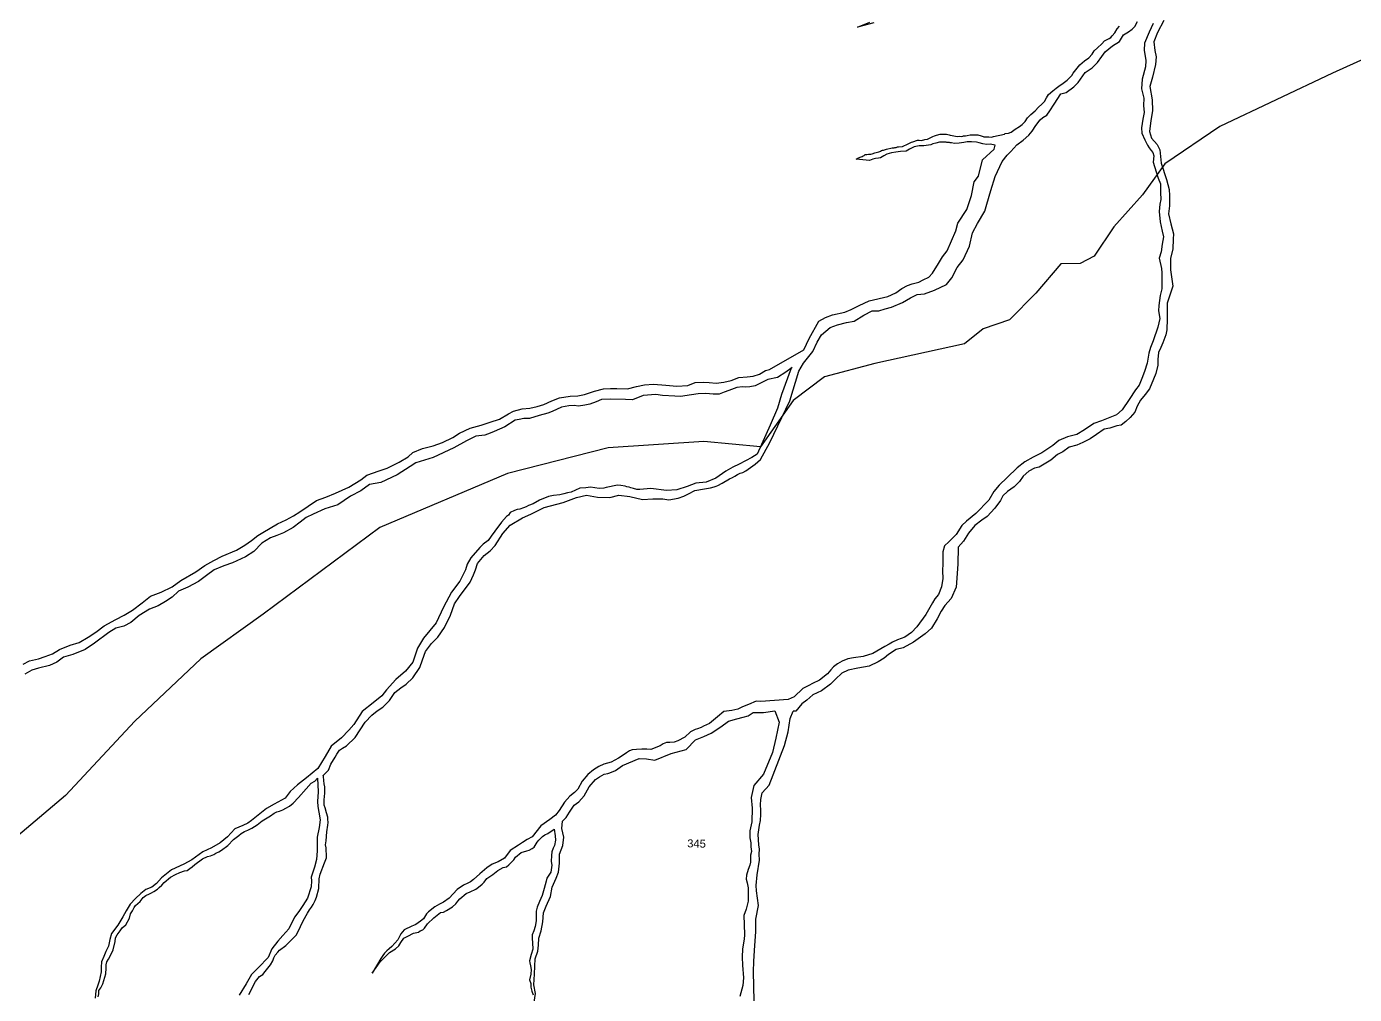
# Model space of a CAD drawing. Header units: inches. Extents: x 304037 to 460575, y 1453943 to 1639883.
# Drawn here: x 332919 to 335053, y 1595859 to 1597415 of the extents above; entities that cross this region are included whole.
import ezdxf

# ---------------------------------------------------------------- set-up
doc = ezdxf.new("R2010")
doc.units = ezdxf.units.IN
doc.header["$MEASUREMENT"] = 0
doc.linetypes.add('ACAD_ISO02W100', pattern=[15, 12, -3])
for name, color, linetype in [('CARTTRACK', 30, 'ACAD_ISO02W100'), ('NALA', 4, 'Continuous'), ('SURVEY_BND', 7, 'Continuous'), ('SURVEY_NO', 7, 'Continuous')]:
    doc.layers.add(name, color=color, linetype=linetype)
doc.styles.get("Standard").update_dxf_attribs({"font": 'arial.ttf'})

# ---------------------------------------------------------------- blocks, each defined once
blk = doc.blocks.new('CHEPINAPI')
at = {"layer": 'CARTTRACK', "linetype": 'ByBlock'}
blk.add_lwpolyline([(17.26, -21.9), (6.8, -26.87), (-11.08, -35.77), (-19.76, -41.94), (-23.24, -46.96), (-27.7, -52.22), (-30.78, -56.99), (-32.96, -58.2), (-36.07, -58.33), (-39.96, -63.1), (-44.09, -67.47), (-48.3, -69.01), (-51.22, -71.44), (-65.56, -74.92), (-73.54, -77.23), (-78.48, -81.11), (-83.59, -88.62), (-92.66, -87.99), (-107.97, -89.28), (-124.04, -93.77), (-144.29, -102.83), (-162.71, -117.09), (-172.52, -124.49), (-182.89, -134.69), (-193.77, -146.85), (-205.44, -157.05)], dxfattribs=at)
at = {"layer": 'NALA'}
for points in [[(-200.99, -125.91), (-199.96, -125.35), (-198.56, -125.02), (-197.49, -124.6), (-196.34, -124.15), (-195.19, -123.44), (-193.51, -122.7), (-192.08, -122.24), (-190.67, -121.37), (-189.45, -120.56), (-188.14, -119.53), (-186.3, -118.43), (-184.98, -117.72), (-183.64, -116.93), (-182.15, -115.69), (-180.8, -114.59), (-179.14, -113.95), (-177.39, -113.05), (-176, -112), (-173.61, -110.53), (-172.21, -109.53), (-170.78, -108.66), (-169.46, -107.95), (-167.21, -106.92), (-165.86, -106.11), (-164.84, -105.35), (-163.8, -104.52), (-163.03, -104), (-160.7, -102.59), (-159.33, -101.93), (-158.19, -101.25), (-157.18, -100.59), (-154.55, -98.74), (-153.03, -98.14), (-151.5, -97.48), (-149.39, -96.49), (-147.5, -95.27), (-146.54, -94.49), (-144.61, -93.75), (-143.35, -93.29), (-141.41, -92.29), (-140, -91.4), (-139.25, -90.72), (-137.73, -90.05), (-136.01, -89.57), (-134.52, -89), (-132.92, -88.17), (-131.86, -87.45), (-130.17, -86.61), (-128.43, -86.07), (-126.96, -85.57), (-125.49, -85.07), (-124.04, -84.2), (-123.28, -83.73), (-121.89, -83.36), (-120.67, -83.21), (-119.48, -82.92), (-118.44, -82.57), (-117.19, -81.96), (-115.94, -81.46), (-114.25, -81.14), (-113.01, -81.07), (-111.95, -80.84), (-110.37, -80.25), (-108.95, -79.85), (-107.83, -79.78), (-106.82, -79.78), (-105.07, -79.77), (-103.66, -79.4), (-102.4, -79.07), (-100.92, -78.96), (-98.98, -79.09), (-97.17, -79.17), (-95.43, -79.03), (-94.24, -78.55), (-92.92, -78.48), (-92, -78.5), (-90.9, -78.58), (-89.65, -78.42), (-88.53, -78.09), (-87.29, -77.61), (-85.95, -77.49), (-84.97, -77.35), (-84, -76.97), (-83.06, -76.38), (-82.42, -76.24), (-76.99, -72.93), (-76.17, -71.11), (-74.64, -68.31), (-73.59, -67.72), (-72.47, -67.23), (-70.5, -66.8), (-69.51, -66.33), (-68.27, -65.64), (-66.66, -64.86), (-63.7, -64.14), (-62.43, -63.53), (-61.45, -62.78), (-60.59, -62.29), (-59.85, -62.02), (-58.76, -61.72), (-58.09, -61.32), (-57.18, -60.89), (-56.62, -60.26), (-55.68, -58.66), (-55.08, -57.59), (-54.35, -56.61), (-53, -53.36), (-52.71, -52.11), (-51.3, -49.93), (-50.64, -47.68), (-50.21, -45.48), (-49.55, -44.51), (-48.98, -41.91), (-47.15, -40.14), (-46.97, -39.52), (-47.8, -39.37), (-48.39, -39.42), (-49, -39.33), (-49.55, -39.21), (-49.99, -39.07), (-50.8, -39.04), (-51.51, -39.08), (-52.04, -39.19), (-52.77, -39.31), (-53.49, -39.39), (-54, -39.3), (-54.14, -39.29), (-54.23, -39.28), (-54.32, -39.26), (-54.63, -39.23), (-54.73, -39.23), (-54.86, -39.21), (-55.03, -39.2), (-55.15, -39.2), (-55.29, -39.2), (-55.45, -39.2), (-55.76, -39.2), (-55.93, -39.2), (-56.51, -39.37), (-56.99, -39.49), (-57.31, -39.66), (-57.69, -39.74), (-58.42, -39.85), (-59.19, -39.85), (-59.95, -40.05), (-60.73, -40.45), (-61.24, -40.75), (-62.13, -40.85), (-62.87, -40.94), (-63.58, -41.09), (-64.3, -41.33), (-64.81, -41.6), (-65.3, -41.92), (-65.65, -42.01), (-66.14, -42.07), (-66.55, -42.16), (-67.06, -42.37), (-69.22, -42.21), (-68.85, -41.98), (-68.41, -41.85), (-68.25, -41.76), (-68.08, -41.66), (-67.95, -41.58), (-67.77, -41.46), (-67.54, -41.42), (-67.28, -41.4), (-67.06, -41.36), (-66.88, -41.36), (-66.68, -41.32), (-66.27, -41.16), (-65.62, -40.96), (-65.45, -40.93), (-65.33, -40.84), (-65.2, -40.75), (-65.04, -40.69), (-64.85, -40.66), (-64.4, -40.54), (-63.51, -40.3), (-63.33, -40.26), (-63.18, -40.26), (-63.05, -40.24), (-62.86, -40.19), (-62.66, -40.13), (-62.46, -40.09), (-61.84, -40.04), (-60.95, -39.61), (-60.72, -39.49), (-60.39, -39.3), (-60.19, -39.23), (-59.45, -38.99), (-59.18, -38.99), (-58.82, -38.99), (-58.65, -38.96), (-58.44, -38.92), (-58.27, -38.86), (-57.87, -38.75), (-57.33, -38.51), (-57.21, -38.44), (-57, -38.33), (-56.76, -38.23), (-56.44, -38.12), (-55.85, -37.91), (-54.82, -37.89), (-54.4, -38), (-54.23, -38.05), (-53.93, -38.1), (-53.13, -38.27), (-52.7, -38.21), (-52.38, -38.24), (-52.18, -38.18), (-52.12, -38.14), (-51.97, -38.12), (-51.77, -38.09), (-51.5, -38.07), (-51.01, -37.95), (-50.8, -37.93), (-50.52, -37.92), (-50.24, -37.9), (-49.97, -37.91), (-49.82, -37.92), (-49.28, -38.04), (-48.95, -38.16), (-48.81, -38.2), (-48.59, -38.2), (-48.35, -38.2), (-48.01, -38.22), (-47.63, -38.22), (-47.27, -38.11), (-45.53, -37.7), (-45.41, -37.63), (-44.89, -37.52), (-44.48, -37.36), (-43.84, -36.89), (-43.17, -36.43), (-42.72, -36.1), (-42.28, -35.6), (-41.9, -35.04), (-41.4, -34.48), (-40.69, -33.86), (-40.18, -33.3), (-39.67, -32.77), (-39.26, -32.33), (-38.94, -31.78), (-38.6, -31.24), (-37.94, -30.6), (-37.43, -30.19), (-36.99, -29.82), (-36.28, -29.35), (-35.65, -28.88), (-35.32, -28.48), (-34.96, -28.07), (-34.76, -27.72), (-33.69, -26.35), (-32.95, -25.68), (-32.29, -25.22), (-31.73, -24.61), (-31.44, -24.04), (-30.93, -23.57), (-30.26, -22.91), (-29.8, -22.45), (-29.11, -22.03), (-28.82, -21.85), (-28.59, -21.62), (-28.21, -21.11), (-27.84, -20.47), (-27.47, -20.05)], [(-66.84, -20.29), (-69.43, -21.06), (-67.48, -20.24)], [(-82.75, -177.44), (-82.97, -172.82), (-82.92, -171.09), (-82.81, -168.57), (-82.69, -166.38), (-82.78, -164.36), (-82.36, -162.13), (-82.72, -159.83), (-82.8, -158.97), (-82.7, -157.26), (-82.37, -154.89), (-82.42, -153.92), (-82.42, -153.1), (-82.55, -152.42), (-82.67, -150.76), (-82.5, -149.27), (-82.32, -148.53), (-82.32, -147.54), (-82.32, -146.88), (-82.37, -146.01), (-82.37, -145.15), (-82.14, -144.1), (-81.07, -142.83), (-78.76, -136.4), (-78.19, -134.21), (-77.95, -132.05), (-77.45, -130.9)], [(-78.91, -75.91), (-80.4, -80.17), (-80.98, -82.39), (-82.1, -85.14), (-84.11, -89.82), (-84.96, -90.4), (-85.96, -90.93), (-86.97, -91.51), (-87.93, -91.99), (-89.04, -92.63), (-90.63, -93.79), (-92.19, -94.47), (-93.83, -94.65), (-95.19, -95.22), (-96.85, -95.82), (-98.49, -95.94), (-101.04, -95.69), (-102.77, -95.9), (-103.28, -95.89), (-103.81, -95.75), (-104.23, -95.65), (-104.5, -95.56), (-104.84, -95.48), (-105.14, -95.4), (-105.83, -95.28), (-106.37, -95.28), (-108.15, -95.68), (-108.57, -95.77), (-109.27, -95.83), (-110.68, -95.67), (-111.41, -95.77), (-112.37, -95.87), (-113.76, -96.51), (-114.33, -96.64), (-114.96, -96.84), (-115.58, -97.02), (-116.56, -97.15), (-117.38, -97.31), (-118.81, -97.92), (-119.81, -98.55), (-120.55, -98.81), (-120.95, -99.01), (-121.36, -99.19), (-121.93, -99.41), (-122.34, -99.47), (-122.8, -99.64), (-123.45, -100.02), (-123.73, -100.42), (-124.05, -100.64), (-124.85, -101.56), (-125.85, -103.03), (-126.41, -103.85), (-126.9, -104.58), (-127.69, -105.15), (-128.2, -105.7), (-129.62, -107.41), (-130.2, -108.42), (-130.45, -109.33), (-131.31, -111.18), (-132.6, -112.97), (-133.85, -115.39), (-134.94, -117.92), (-136.96, -120.43), (-137.84, -122.02), (-138.58, -124.29), (-139.7, -125.77), (-141.25, -127.14), (-142.68, -128.84), (-143.4, -129.79), (-144.76, -130.95), (-146.51, -132.36), (-147.83, -134.51), (-148.6, -135.44), (-149.76, -136.66), (-151.36, -138.04), (-152.32, -139.71), (-153.41, -141.64), (-155.2, -143.22), (-156.64, -144.34), (-157.77, -145.45), (-158.54, -146.52), (-160.3, -147.5), (-161.53, -148.25), (-163.9, -150.19), (-164.49, -150.65), (-165.26, -151.05), (-166.51, -151.62), (-167.7, -152.93), (-168.85, -153.88), (-170.2, -154.72), (-171.59, -155.4), (-173.3, -156.72), (-174.57, -157.46), (-176.55, -158.37), (-178.1, -159.72), (-178.92, -160.61), (-179.63, -161.25), (-180.57, -161.63), (-181.38, -162.28), (-182.23, -163.11), (-183.07, -164.01), (-183.68, -165.1), (-184.2, -166.08), (-184.95, -167.44), (-185.96, -168.81), (-186.2, -169.76), (-186.36, -170.81), (-186.8, -171.68), (-187.1, -172.51), (-187.42, -173.35), (-187.46, -174.2), (-187.48, -174.98), (-187.74, -176.47), (-187.94, -177.11), (-188.24, -178.02), (-188.36, -179.19)], [(-187.84, -178.98), (-187.79, -178.49), (-187.76, -177.99), (-187.49, -177.52), (-187.16, -176.91), (-186.72, -175.3), (-186.68, -174.38), (-186.68, -173.85), (-186.57, -173.35), (-186.36, -172.93), (-185.95, -172.19), (-185.64, -171.4), (-185.31, -170.08), (-185.29, -169.48), (-185.05, -169), (-184.54, -168.32), (-184.25, -167.86), (-183.67, -167.37), (-183.12, -166.25), (-182.97, -165.59), (-182.65, -165.08), (-182.42, -164.56), (-182.19, -164.25), (-181.47, -163.59), (-180.98, -162.92), (-180.58, -162.59), (-179.98, -162.32), (-179.66, -162.13), (-179.28, -161.91), (-178.73, -161.51), (-178.48, -161.24), (-178.05, -160.86), (-177.69, -160.46), (-176.65, -159.58), (-175.9, -159.1), (-175.18, -158.77), (-174.45, -158.49), (-174.03, -158.45), (-173.58, -158.13), (-173.25, -157.83), (-172.81, -157.48), (-171.59, -156.51), (-170.79, -156.15), (-170.36, -156.01), (-169.79, -155.79), (-169.5, -155.59), (-169.02, -155.33), (-168.6, -155.05), (-167.59, -154.28), (-166.72, -153.32), (-165.88, -152.68), (-165.51, -152.35), (-164.95, -151.99), (-164.42, -151.76), (-163.82, -151.45), (-162.97, -150.88), (-162.18, -150.21), (-160.86, -149.4), (-160.26, -148.95), (-159.86, -148.75), (-159.41, -148.6), (-158.88, -148.39), (-158.4, -148.14), (-157.84, -147.78), (-157.25, -147.32), (-156.43, -146.4), (-155.25, -144.94), (-154.44, -144.02), (-153.86, -143.69), (-153.43, -143.23), (-153.29, -145.39), (-153.36, -146.95), (-153.32, -147.77), (-153.12, -148.64), (-152.91, -149.9), (-153.02, -151.09), (-153.3, -152.66), (-153.29, -153.9), (-153.28, -154.84), (-153.35, -156.23), (-153.65, -157.49), (-154.12, -159.08), (-154.08, -159.69), (-154.08, -160.63), (-154.63, -162.45), (-155.36, -163.68), (-156.02, -164.63), (-156.66, -165.57), (-157.56, -167.48), (-158.48, -168.55), (-159.25, -169.48), (-160.2, -170.73), (-160.78, -172.09), (-162.25, -173.74), (-163.37, -174.92), (-164.22, -176.43), (-165.29, -178.26)], [(-20.41, -18.95), (-21.36, -20.9), (-21.91, -22.45), (-21.75, -23.82), (-21.5, -24.8), (-21.58, -26.07), (-22.03, -28.08), (-22.4, -29.61), (-22.01, -31.73), (-21.89, -33.49), (-22.15, -35.02), (-22.32, -36.82), (-21.98, -37.88), (-21.05, -38.87), (-20.6, -39.73), (-20.35, -41.85), (-19.44, -44.46), (-18.96, -46.02), (-18.92, -46.99), (-18.86, -48.64), (-18.99, -49.96), (-18.61, -51.55), (-18.13, -53.14), (-18.16, -53.97), (-18.16, -55.54), (-18.53, -57.08), (-18.51, -57.95), (-18.47, -58.9), (-18.07, -61.52), (-18.92, -64.28), (-18.87, -66.19), (-18.84, -67.31), (-18.86, -67.99), (-18.86, -68.55), (-19, -69.33), (-19.48, -70.62), (-19.79, -71.39), (-20.14, -72.18), (-20.22, -73.34), (-20.22, -74.23), (-20.47, -75.57), (-20.86, -76.48), (-21.44, -78.04), (-22.12, -78.97), (-22.84, -79.92), (-23.35, -80.87), (-23.75, -81.82), (-24.46, -82.73), (-25.14, -83.35), (-25.89, -83.94), (-26.58, -84.1), (-27.67, -84.46), (-28.61, -84.68), (-29.8, -85.55), (-30.79, -86.24), (-31.97, -86.89), (-32.91, -87.3), (-34.12, -87.69), (-35.13, -88.41), (-35.97, -88.88), (-37.04, -89.83), (-38.89, -90.96), (-39.64, -91.16), (-40.52, -91.66), (-41.42, -92.49), (-41.99, -93.33), (-42.79, -94.22), (-43.86, -94.95), (-44.59, -95.69), (-44.97, -96.42), (-45.83, -97.69), (-47.03, -99.03), (-47.9, -99.64), (-48.98, -100.54), (-49.96, -101.76), (-50.74, -103.06), (-51.59, -104.04), (-51.56, -106.77), (-51.77, -110.47), (-52.52, -112.31), (-53.51, -113.47), (-54.08, -114.37), (-54.72, -115.63), (-55.61, -117.12), (-56.6, -118.07), (-58.43, -119.43), (-60.06, -120.36), (-61.2, -120.65), (-62.41, -121.5), (-63.07, -122.1), (-64.03, -122.69), (-65.45, -123.4), (-67.24, -123.8), (-68.81, -124.15), (-69.8, -124.63), (-70.81, -125.63), (-71.57, -126.46), (-73.02, -127.56), (-74.37, -128.22), (-75.32, -129.08), (-76.08, -129.68), (-77.02, -130.87), (-77.45, -130.9)], [(-22.08, -19.49), (-22.71, -20.87), (-23.43, -22.69), (-23.43, -23.81), (-23.14, -25.46), (-23.17, -26.48), (-23.64, -28.43), (-23.75, -29.99), (-23.35, -31.51), (-23.35, -32.65), (-23.23, -33.76), (-23.44, -34.88), (-23.6, -36.24), (-23.55, -37.1), (-23.05, -38.16), (-22.59, -39.01), (-22.31, -39.41), (-22, -39.86), (-21.69, -40.14), (-21.53, -40.7), (-21.62, -41.72), (-21.37, -42.39), (-20.78, -44.28), (-20.4, -45.16), (-20.34, -45.75), (-20.34, -46.53), (-20.27, -47.68), (-20.42, -48.43), (-20.51, -49.6), (-20.31, -51.23), (-19.97, -52.73), (-19.73, -53.63), (-19.89, -54.83), (-20.02, -56.05), (-20.33, -57.06), (-19.93, -58.7), (-19.84, -59.42), (-19.84, -60.66), (-19.82, -61.98), (-20.07, -63.08), (-20.22, -64.67), (-20.27, -65.53), (-20.04, -66.74), (-20.33, -68.12), (-21.05, -70.35), (-21.44, -71.41), (-21.7, -72.35), (-21.89, -73.94), (-22.34, -75.29), (-22.74, -76.42), (-23.14, -77.52), (-23.7, -78.24), (-24.7, -79.81), (-25.75, -81.5), (-26.66, -82.35), (-27.97, -82.91), (-29.03, -83.32), (-30.28, -83.79), (-31.73, -84.84), (-32.97, -85.63), (-34.45, -86.01), (-35.82, -86.61), (-36.77, -87.43), (-38.47, -88.66), (-39.85, -89.38), (-41.2, -90.16), (-42.41, -91.13), (-43.94, -92.73), (-45.2, -93.99), (-46.06, -95.01), (-46.85, -96.4), (-48.85, -98.59), (-50.36, -99.85), (-51.06, -100.6), (-51.97, -102.04), (-53.09, -103.24), (-53.79, -103.88), (-54.02, -104.87), (-53.99, -105.78), (-54, -106.71), (-54, -107.91), (-53.91, -109.13), (-54.13, -110.45), (-54.59, -111.72), (-55.14, -112.42), (-55.5, -113.04), (-56.56, -114.94), (-57.94, -116.96), (-58.78, -117.89), (-59.84, -118.64), (-61.01, -119.13), (-61.81, -119.5), (-62.32, -119.83), (-63.02, -120.21), (-64.89, -121.41), (-66.43, -121.88), (-68, -122.12), (-68.88, -122.34), (-69.81, -122.7), (-70.54, -123.18), (-71.18, -123.65), (-71.58, -124.14), (-72.09, -124.8), (-73.37, -125.82), (-74.44, -126.38), (-75.03, -126.74), (-76, -127.21), (-77.36, -128.6), (-78.32, -129.03), (-82.69, -129.43), (-83.41, -129.4), (-84.63, -129.99), (-85.6, -130.35), (-86.35, -130.74), (-87.31, -131), (-88.59, -131.19), (-89.59, -132.07), (-90.84, -133.16), (-91.76, -133.59), (-92.13, -133.84), (-92.73, -134.02), (-93.12, -134.15), (-93.84, -134.52), (-94.73, -135.43), (-95.84, -136.01), (-96.42, -136.27), (-97.1, -136.32), (-97.68, -136.32), (-98.2, -136.56), (-98.68, -136.89), (-100.16, -137.52), (-100.81, -137.48), (-101.59, -137.48), (-102.42, -137.53), (-103.13, -137.61), (-103.58, -137.79), (-104.04, -138.12), (-104.58, -138.52), (-105.28, -138.99), (-106.45, -139.67), (-107.65, -140.01), (-108.42, -140.43), (-109.24, -140.94), (-110.18, -141.75), (-111.06, -142.82), (-111.69, -144.09), (-112.22, -144.63), (-112.96, -145.23), (-113.82, -146.23), (-114.65, -147.59), (-115.19, -148.34), (-116.09, -149.08), (-117.54, -150.12), (-118.86, -151.89), (-119.64, -152.33), (-120.42, -152.83), (-121.04, -153.29), (-122.32, -154.18), (-123.25, -155.4), (-124.24, -156.01), (-125.2, -156.42), (-126.01, -157), (-127.12, -158.01), (-128.11, -158.94), (-128.59, -159.33), (-129.02, -159.55), (-129.72, -159.9), (-130.73, -160.61), (-131.97, -162.01), (-132.83, -162.66), (-133.5, -163.02), (-134.25, -163.43), (-135.24, -164.29), (-135.53, -164.58), (-136.02, -165.39), (-136.47, -165.8), (-136.85, -166.06), (-137.21, -166.34), (-137.59, -166.5), (-137.85, -166.61), (-139.08, -167.24), (-139.58, -167.88), (-140.02, -168.83), (-141.01, -169.94), (-141.41, -170.34), (-141.75, -170.66), (-142.16, -171.01), (-142.42, -171.41), (-142.69, -171.91), (-144.04, -174.3), (-142.8, -172.44), (-141.35, -170.92), (-140.39, -170.28), (-139.87, -169.81), (-139.55, -169.25), (-139.08, -168.55), (-138.47, -168.25), (-137.58, -167.75), (-136.78, -167.58), (-136.49, -167.35), (-136.07, -167.17), (-135.8, -166.89), (-135.34, -166.2), (-134.35, -165.21), (-133.29, -164.32), (-132.82, -164.25), (-132.36, -163.99), (-131.39, -163.36), (-130.89, -162.9), (-130.55, -162.47), (-130.24, -162.05), (-129.23, -161.21), (-128.61, -160.91), (-127.74, -160.48), (-127.29, -160.17), (-126.71, -159.63), (-126.42, -159.35), (-125.99, -158.73), (-125.06, -158.06), (-124.24, -157.42), (-123.42, -156.92), (-122.9, -156.77), (-122.51, -156.45), (-122.14, -156.09), (-121.72, -155.62), (-121.49, -155.22), (-120.56, -154.47), (-119.67, -154.14), (-119.31, -154.02), (-118.85, -153.77), (-118.52, -153.53), (-118.03, -152.71), (-117.76, -152.42), (-117.23, -151.83), (-116.86, -151.56), (-116.39, -151.31), (-115.34, -150.62), (-115.19, -151.68), (-115.11, -152.35), (-115.27, -153.2), (-115.48, -153.67), (-115.69, -154.26), (-115.71, -154.84), (-115.72, -155.79), (-115.6, -156.35), (-115.74, -157.5), (-116.38, -158.48), (-116.5, -158.96), (-116.79, -160.15), (-117.08, -161.25), (-117.46, -162.26), (-117.84, -163.13), (-117.96, -163.78), (-117.96, -164.41), (-117.94, -165.33), (-118.08, -166.25), (-118.31, -166.98), (-118.54, -167.62), (-118.52, -168.2), (-118.47, -168.91), (-118.41, -169.88), (-118.66, -170.77), (-118.88, -171.79), (-118.82, -172.08), (-118.69, -172.58), (-118.61, -173.19), (-118.63, -173.9), (-118.81, -174.84), (-118.61, -175.43), (-118.57, -176.02), (-118.4, -176.61), (-118.2, -177.22)], [(-118, -178.41), (-117.79, -176.99), (-118.12, -175.59), (-118.02, -173.92), (-117.99, -172.62), (-117.99, -171.44), (-117.58, -170.2), (-117.49, -169.25), (-117.46, -168.09), (-117.13, -166.95), (-116.85, -165.5), (-116.8, -164.04), (-116.37, -162.97), (-115.75, -161.38), (-115.52, -159.89), (-114.88, -158.43), (-114.54, -157.49), (-114.42, -156.01), (-114.44, -154.57), (-113.93, -153.17), (-113.81, -151.83), (-114.16, -150.47), (-114.07, -149.27), (-113.47, -148.67), (-112.98, -147.82), (-112.25, -146.68), (-111.48, -146.16), (-110.68, -145.14), (-109.9, -143.67), (-108.9, -142.48), (-108.29, -142.07), (-107.53, -141.63), (-106.98, -141.5), (-106.61, -141.41), (-105.71, -140.99), (-104.61, -140.16), (-102, -139.01), (-100.82, -139.03), (-99.48, -139.22), (-96.86, -138.07), (-94.49, -137.37), (-93, -135.82), (-91.69, -135.25), (-90.51, -134.68), (-89, -133.63), (-87.82, -132.69), (-86.48, -132.31), (-85.48, -132.03), (-84.65, -131.78), (-83.89, -131.25), (-82.23, -131.23), (-80.4, -130.89), (-79.69, -132.68), (-80.14, -135.25), (-80.66, -137.56), (-82, -141.08), (-83.54, -142.94), (-83.92, -144.88), (-83.72, -146.59), (-83.71, -148.78), (-84.01, -150.22), (-84.01, -150.86), (-84, -151.36), (-83.83, -152.15), (-83.81, -152.79), (-83.68, -153.5), (-83.83, -154.13), (-83.83, -154.73), (-83.82, -155.25), (-83.91, -155.72), (-84.17, -156.43), (-84.38, -157.35), (-84.43, -157.95), (-84.27, -158.56), (-84.11, -159.36), (-84.09, -160.19), (-84.05, -160.84), (-84.05, -161.47), (-84.35, -162.8), (-84.69, -163.81), (-84.6, -165.25), (-84.51, -166.89), (-84.57, -167.6), (-84.82, -169.13), (-84.8, -170.49), (-84.74, -171.78), (-84.52, -173.77), (-84.61, -175), (-85.08, -176.82)], [(-163.76, -178.1), (-162.72, -176.01), (-162.07, -175.21), (-161.57, -174.86), (-161.21, -174.39), (-160.37, -173.29), (-160.02, -172.61), (-159.84, -172.13), (-159.62, -171.73), (-159.25, -171.25), (-158.97, -170.92), (-157.96, -170.15), (-157.12, -169.25), (-156.32, -168.4), (-155.68, -167.04), (-155.28, -166.14), (-154.59, -164.89), (-154.28, -164.32), (-153.96, -163.92), (-153.73, -163.48), (-153.43, -162.84), (-153.24, -162.27), (-152.89, -160.9), (-152.87, -160.38), (-152.84, -159.82), (-152.84, -159.36), (-152.68, -158.58), (-152.03, -156.74), (-151.74, -155.93), (-151.78, -155.45), (-151.85, -154.72), (-151.85, -154.33), (-151.95, -153.86), (-151.83, -153.23), (-151.77, -151.79), (-151.63, -150.73), (-151.61, -150.3), (-151.65, -149.76), (-151.68, -149.43), (-151.89, -148.72), (-152.12, -147.94), (-152.29, -147.53), (-152.32, -147.12), (-152.32, -146.68), (-152.25, -145.57), (-152.25, -144.56), (-152.36, -144.09), (-152.41, -143.56), (-152.51, -142.93), (-152.54, -142.77), (-151.7, -141.9), (-151.38, -140.93), (-150.69, -139.79), (-150.44, -139.31), (-150.02, -138.66), (-149.57, -138.3), (-148.92, -137.91), (-147.58, -136.58), (-146.02, -134.08), (-144.94, -132.93), (-144.1, -132.24), (-143.23, -131.63), (-142.15, -130.53), (-141.35, -129.2), (-140.4, -128.46), (-139.56, -127.83), (-138.52, -126.79), (-137.44, -125.15), (-137.01, -123.9), (-136.58, -122.55), (-135.65, -121.26), (-134.63, -120.21), (-133.6, -118.64), (-132.69, -116.67), (-132.06, -114.82), (-131.31, -113.63), (-129.66, -111.29), (-129.15, -110.09), (-128.82, -109.29), (-128.52, -108.27), (-127.48, -106.98), (-126.53, -106.2), (-125.75, -105.34), (-124.56, -103.38), (-123.44, -102), (-121.5, -100.8), (-120.13, -100.19), (-118.03, -99.06), (-115.02, -98.2), (-112.88, -97.35), (-111.28, -96.94), (-109.51, -97.26), (-107.58, -97.24), (-106.1, -96.85), (-104.35, -97.05), (-102.3, -97.46), (-100.65, -97.31), (-99.05, -97.31), (-98.07, -97.46), (-96.6, -97.16), (-95.71, -96.8), (-94.98, -96.43), (-93.95, -95.87), (-92.42, -95.58), (-91.46, -95.38), (-90.88, -95.18), (-90.58, -95.11), (-90.28, -94.95), (-89.6, -94.6), (-88.42, -93.88), (-87.96, -93.66), (-87.61, -93.41), (-87.2, -93.13), (-86.74, -92.94), (-86.34, -92.82), (-85.87, -92.54), (-84.4, -91.45), (-83.54, -90.66), (-82.11, -87.93), (-79.04, -81.17), (-77.71, -76.37), (-76.96, -75.09), (-75.51, -73.18), (-74.88, -71.7), (-74.19, -70.49), (-72.82, -69.26), (-71.65, -68.81), (-70.24, -68.45), (-69, -68.18), (-67.49, -67.22), (-66.14, -66.45), (-65.07, -66.43), (-64.08, -66.13), (-63.06, -65.8), (-61.33, -65.02), (-60.07, -64.25), (-58.99, -63.69), (-57.82, -63.56), (-56.24, -62.93), (-54.31, -62.01), (-53.48, -60.91), (-52.65, -59.22), (-51.73, -58.02), (-50.75, -55.79), (-50.34, -53.65), (-49.58, -52.15), (-48.41, -50.15), (-48.11, -48.98), (-47.55, -46.81), (-46.88, -44.53), (-45.83, -42.12), (-45.02, -41.05), (-44.45, -40.47), (-43.51, -39.4), (-42.51, -38.64), (-41.63, -37.81), (-41.11, -37.15), (-40.55, -36.25), (-39.86, -35.32), (-39.45, -34.94), (-38.84, -34.53), (-38.33, -33.85), (-37.68, -32.75), (-36.64, -31.09), (-35.81, -30.85), (-34.56, -29.9), (-33.92, -29.2), (-32.8, -27.55), (-31.72, -26.8), (-30.89, -25.95), (-30.18, -24.94), (-29.66, -24.17), (-28.54, -23.21), (-27.43, -22.46), (-26.81, -21.39), (-26.02, -20.91), (-25.41, -20.48), (-24.99, -20.05), (-24.6, -19.24)], [(-78.79, -75.82), (-79.76, -76.61), (-81.08, -77.48), (-82.63, -77.8), (-84.63, -78.86), (-85.51, -79.06), (-86.26, -79.13), (-86.67, -79.06), (-87.57, -79.2), (-88.86, -79.72), (-89.56, -80.01), (-90.4, -80.35), (-91.35, -80.37), (-92.54, -80.3), (-93.74, -80.35), (-95.88, -80.74), (-96.52, -80.83), (-97.46, -80.83), (-99.48, -80.72), (-100.54, -80.58), (-102.53, -80.81), (-104.25, -81.51), (-105.36, -81.51), (-107.71, -81.51), (-109.2, -81.58), (-110.08, -81.98), (-111.07, -82.39), (-111.89, -82.57), (-112.9, -82.71), (-113.56, -82.66), (-114.44, -82.71), (-115.62, -82.96), (-117.06, -83.66), (-117.76, -83.93), (-119.17, -84.36), (-120.68, -84.88), (-121.59, -84.91), (-122.36, -85.04), (-122.99, -85.2), (-124.59, -86.26), (-126.32, -87.09), (-126.94, -87.37), (-127.78, -87.66), (-129.22, -87.9), (-130.73, -88.65), (-132.69, -89.84), (-136.01, -91.44), (-138.73, -92.37), (-139.62, -92.93), (-141.7, -94.32), (-144.27, -95.63), (-146.12, -95.97), (-147.49, -97.04), (-149.09, -97.89), (-151.12, -99.36), (-153.18, -100.04), (-155.04, -100.91), (-156.14, -101.48), (-157.08, -102.24), (-158.2, -103.11), (-159.74, -104), (-160.75, -104.45), (-161.8, -104.84), (-163.13, -105.76), (-164.43, -107.08), (-165.72, -107.98), (-167.78, -109.01), (-169.15, -109.51), (-170.72, -110.15), (-171.93, -111.09), (-173.15, -112.1), (-174.86, -113.01), (-176.32, -113.69), (-177.36, -114.67), (-178.39, -115.38), (-179.55, -116.14), (-180.94, -116.68), (-182.57, -117.76), (-183.89, -118.88), (-184.97, -119.52), (-186.27, -119.86), (-187.37, -120.58), (-189.64, -122.3), (-191.11, -123.39), (-193.08, -124.19), (-194.57, -124.65), (-195.6, -125.47), (-196.77, -126.06), (-198.53, -126.5), (-199.58, -126.84), (-200.7, -127.52)]]:
    blk.add_lwpolyline(points, dxfattribs=at)
at = {"layer": 'SURVEY_NO', "insert": (-94, -151.78), "char_height": 1.282, "width": 2.5, "attachment_point": 1}
blk.add_mtext('345', dxfattribs=at)

msp = doc.modelspace()

# ---------------------------------------------------------------- block references
at = {"layer": 'SURVEY_BND', "linetype": 'ByBlock', "xscale": 10.02859871034559, "yscale": 10.02859871041437, "zscale": 10.02859871035882, "rotation": 358.8092314755046}
msp.add_blockref('CHEPINAPI', (334955.4, 1597611.1), dxfattribs=at)

doc.saveas('drawing.dxf')
